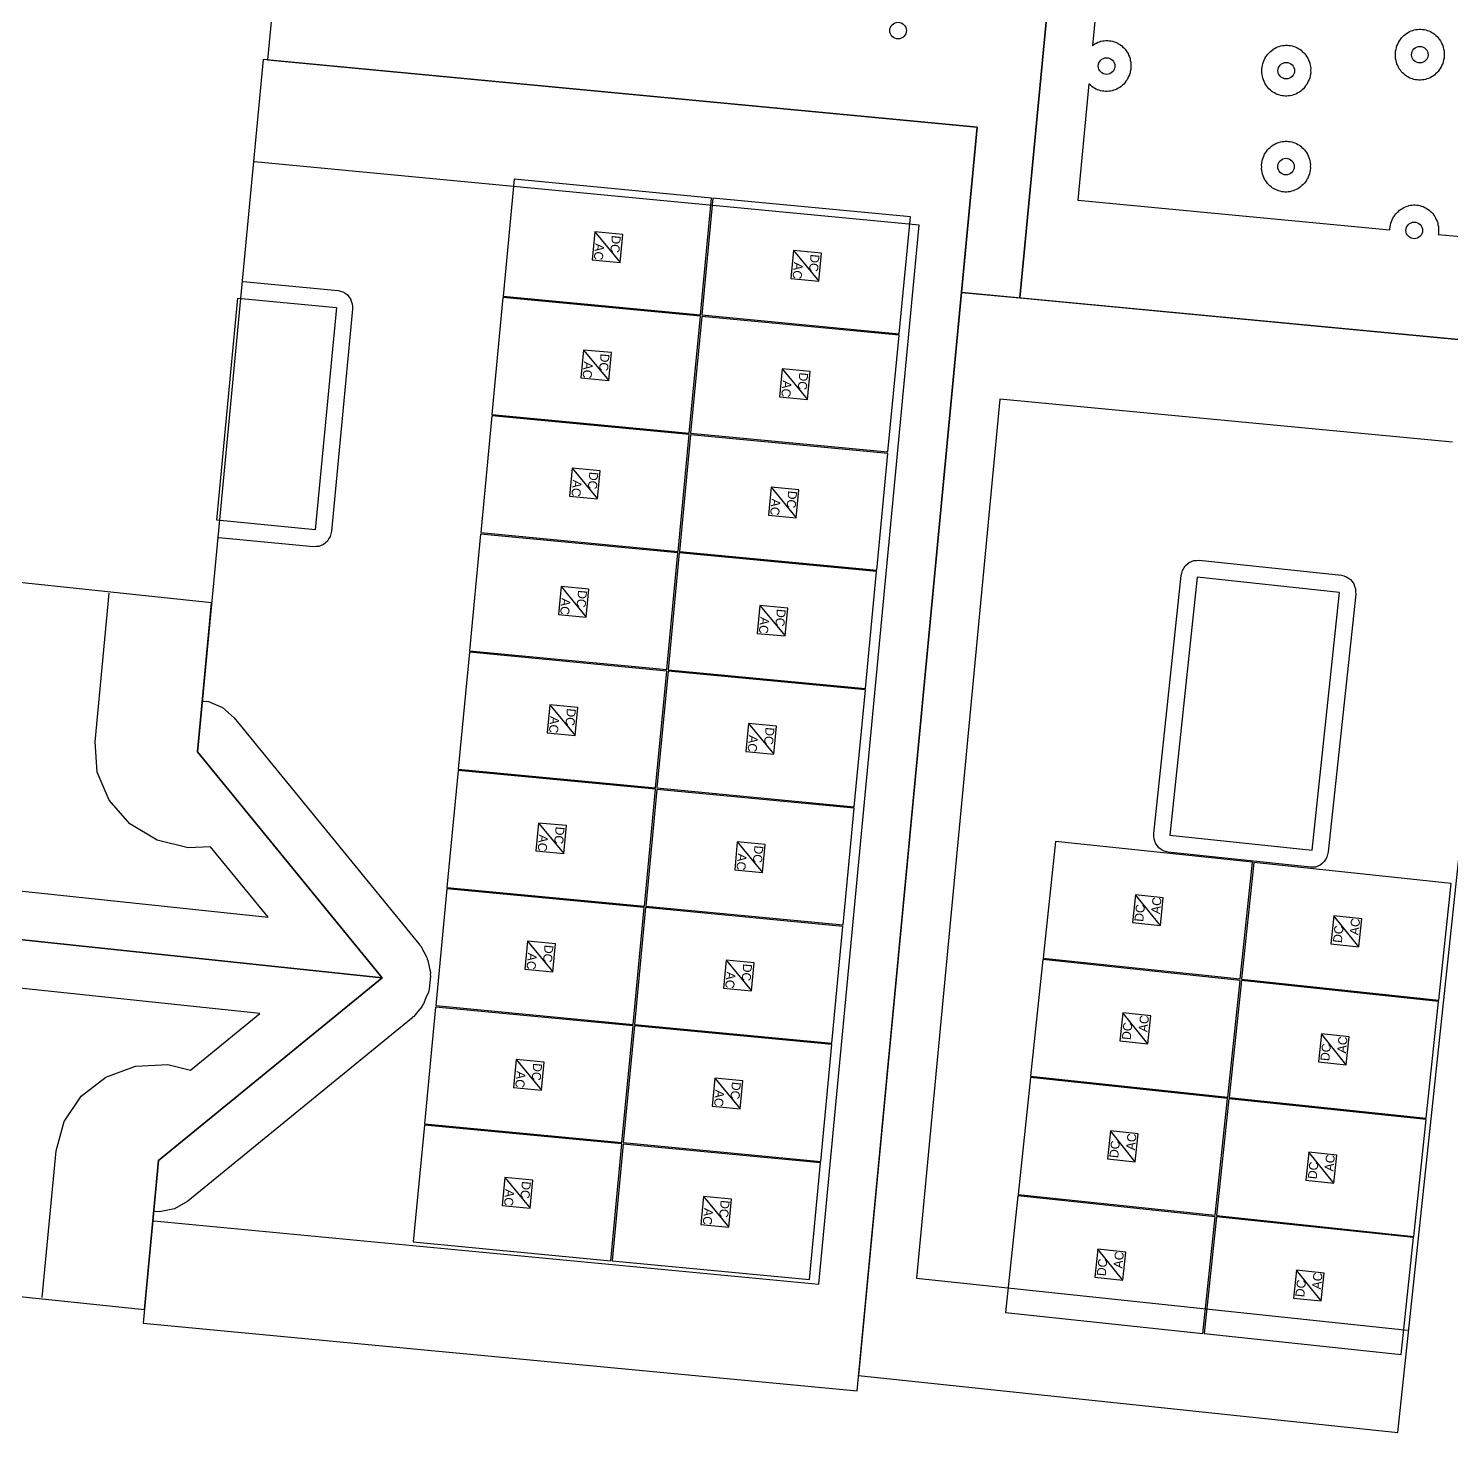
# Model space of a CAD drawing. Header units: feet. Extents: x -51 to 65, y -36 to 34.
# Drawn here: x -22.45 to 19.12, y -33.95 to 7.08 of the extents above; entities that cross this region are included whole.
import ezdxf

# ---------------------------------------------------------------- set-up
doc = ezdxf.new("R2010")
doc.units = ezdxf.units.FT
for name, color, linetype in [('Buildings', 7, 'CONTINUOUS'), ('Modules', 7, 'CONTINUOUS'), ('Obstructions', 7, 'CONTINUOUS'), ('Setbacks', 7, 'CONTINUOUS')]:
    doc.layers.add(name, color=color, linetype=linetype)

msp = doc.modelspace()

# ---------------------------------------------------------------- linework, layer by layer
at = {"layer": 'Buildings', "color": 252}
for p, q in [((-12.861, 33.679), (-15.472, 6.157)), ((9.579, 31.55), (6.51, -0.797)), ((6.51, -0.797), (9.579, 31.55)), ((-15.6, 6.169), (-17.519, -14.056)), ((5.26, 4.19), (-15.6, 6.169)), ((-15.472, 6.157), (5.26, 4.19)), ((1.756, -32.73), (5.26, 4.19)), ((5.26, 4.19), (4.802, -0.635)), ((4.802, -0.635), (1.799, -32.276)), ((4.802, -0.635), (6.51, -0.797)), ((20.923, -2.164), (4.802, -0.635)), ((6.51, -0.797), (28.951, -2.926)), ((17.553, -33.947), (20.6, -5.212)), ((-17.106, -9.703), (-36.337, -7.669)), ((-17.519, -14.056), (-17.106, -9.703)), ((-17.519, -14.056), (-12.119, -20.66)), ((-12.119, -20.66), (-17.519, -14.056)), ((-12.119, -20.66), (-37.428, -17.983)), ((-37.428, -17.983), (-12.119, -20.66)), ((-12.119, -20.66), (-18.652, -26.001)), ((-18.652, -26.001), (-12.119, -20.66)), ((-18.652, -26.001), (-19.103, -30.75)), ((-19.065, -30.354), (-18.652, -26.001)), ((-38.519, -28.296), (-19.065, -30.354)), ((-19.103, -30.75), (1.756, -32.73)), ((1.799, -32.276), (17.553, -33.947))]:
    msp.add_line(p, q, dxfattribs=at)
at = {"layer": 'Modules', "color": 254}
for p, q in [((-8.263, 2.67), (-8.587, -0.743)), ((-2.496, 2.123), (-8.263, 2.67)), ((-2.82, -1.29), (-2.496, 2.123)), ((-2.456, 2.119), (-2.78, -1.294)), ((3.311, 1.572), (-2.456, 2.119)), ((2.987, -1.841), (3.311, 1.572)), ((-5.911, 1.137), (-5.988, 0.321)), ((-5.094, 1.06), (-5.911, 1.137)), ((-5.911, 1.137), (-5.172, 0.243)), ((-5.172, 0.243), (-5.094, 1.06)), ((-0.104, 0.586), (-0.182, -0.231)), ((0.712, 0.508), (-0.104, 0.586)), ((-0.104, 0.586), (0.635, -0.308)), ((0.635, -0.308), (0.712, 0.508)), ((-5.988, 0.321), (-5.172, 0.243)), ((-0.182, -0.231), (0.635, -0.308)), ((-8.592, -0.785), (-8.916, -4.198)), ((-2.825, -1.332), (-8.592, -0.785)), ((-8.587, -0.743), (-2.82, -1.29)), ((-3.149, -4.745), (-2.825, -1.332)), ((-2.786, -1.336), (-3.11, -4.749)), ((2.981, -1.883), (-2.786, -1.336)), ((-2.78, -1.294), (2.987, -1.841)), ((2.657, -5.296), (2.981, -1.883)), ((-6.24, -2.318), (-6.318, -3.134)), ((-5.424, -2.395), (-6.24, -2.318)), ((-6.24, -2.318), (-5.501, -3.212)), ((-5.501, -3.212), (-5.424, -2.395)), ((-0.434, -2.869), (-0.511, -3.686)), ((0.383, -2.947), (-0.434, -2.869)), ((-0.434, -2.869), (0.305, -3.763)), ((-6.318, -3.134), (-5.501, -3.212)), ((0.305, -3.763), (0.383, -2.947)), ((-0.511, -3.686), (0.305, -3.763)), ((-8.918, -4.24), (-9.242, -7.653)), ((-3.151, -4.787), (-8.918, -4.24)), ((-8.916, -4.198), (-3.149, -4.745)), ((-3.475, -8.2), (-3.151, -4.787)), ((-3.112, -4.791), (-3.436, -8.204)), ((2.655, -5.338), (-3.112, -4.791)), ((-3.11, -4.749), (2.657, -5.296)), ((2.331, -8.751), (2.655, -5.338)), ((-6.566, -5.773), (-6.644, -6.589)), ((-5.75, -5.85), (-6.566, -5.773)), ((-6.566, -5.773), (-5.827, -6.667)), ((-5.827, -6.667), (-5.75, -5.85)), ((-6.644, -6.589), (-5.827, -6.667)), ((-0.76, -6.324), (-0.837, -7.141)), ((0.057, -6.402), (-0.76, -6.324)), ((-0.76, -6.324), (-0.021, -7.218)), ((-0.021, -7.218), (0.057, -6.402)), ((-0.837, -7.141), (-0.021, -7.218)), ((-9.248, -7.695), (-9.571, -11.108)), ((-3.481, -8.242), (-9.248, -7.695)), ((-9.242, -7.653), (-3.475, -8.2)), ((-3.804, -11.655), (-3.481, -8.242)), ((-3.441, -8.246), (-3.765, -11.659)), ((2.326, -8.793), (-3.441, -8.246)), ((-3.436, -8.204), (2.331, -8.751)), ((2.002, -12.206), (2.326, -8.793)), ((-6.896, -9.228), (-6.973, -10.044)), ((-6.079, -9.305), (-6.896, -9.228)), ((-6.896, -9.228), (-6.157, -10.122)), ((-6.157, -10.122), (-6.079, -9.305)), ((-1.089, -9.779), (-1.167, -10.596)), ((-0.273, -9.857), (-1.089, -9.779)), ((-1.089, -9.779), (-0.35, -10.673)), ((-0.35, -10.673), (-0.273, -9.857)), ((-6.973, -10.044), (-6.157, -10.122)), ((-1.167, -10.596), (-0.35, -10.673)), ((-9.574, -11.15), (-9.898, -14.563)), ((-3.807, -11.697), (-9.574, -11.15)), ((-9.571, -11.108), (-3.804, -11.655)), ((-4.131, -15.11), (-3.807, -11.697)), ((-3.77, -11.701), (-4.094, -15.114)), ((1.997, -12.248), (-3.77, -11.701)), ((-3.765, -11.659), (2.002, -12.206)), ((1.673, -15.661), (1.997, -12.248)), ((-7.222, -12.683), (-7.299, -13.499)), ((-6.405, -12.76), (-7.222, -12.683)), ((-7.222, -12.683), (-6.483, -13.577)), ((-6.483, -13.577), (-6.405, -12.76)), ((-1.418, -13.234), (-1.496, -14.051)), ((-0.602, -13.312), (-1.418, -13.234)), ((-1.418, -13.234), (-0.679, -14.128)), ((-7.299, -13.499), (-6.483, -13.577)), ((-0.679, -14.128), (-0.602, -13.312)), ((-1.496, -14.051), (-0.679, -14.128)), ((-9.903, -14.604), (-10.227, -18.018)), ((-4.136, -15.152), (-9.903, -14.604)), ((-9.898, -14.563), (-4.131, -15.11)), ((-4.46, -18.565), (-4.136, -15.152)), ((-4.097, -15.156), (-4.421, -18.569)), ((1.67, -15.703), (-4.097, -15.156)), ((-4.094, -15.114), (1.673, -15.661)), ((1.346, -19.116), (1.67, -15.703)), ((-7.551, -16.138), (-7.629, -16.954)), ((-6.735, -16.215), (-7.551, -16.138)), ((-7.551, -16.138), (-6.812, -17.032)), ((-6.812, -17.032), (-6.735, -16.215)), ((-7.629, -16.954), (-6.812, -17.032)), ((-1.745, -16.689), (-1.822, -17.506)), ((-0.928, -16.767), (-1.745, -16.689)), ((-1.745, -16.689), (-1.006, -17.583)), ((-1.006, -17.583), (-0.928, -16.767)), ((7.55, -16.675), (7.188, -20.084)), ((13.31, -17.285), (7.55, -16.675)), ((12.949, -20.695), (13.31, -17.285)), ((13.35, -17.292), (12.989, -20.701)), ((19.111, -17.903), (13.35, -17.292)), ((-1.822, -17.506), (-1.006, -17.583)), ((-10.229, -18.059), (-10.553, -21.473)), ((-4.462, -18.607), (-10.229, -18.059)), ((-10.227, -18.018), (-4.46, -18.565)), ((9.885, -18.234), (9.798, -19.049)), ((10.7, -18.32), (9.885, -18.234)), ((10.614, -19.136), (9.885, -18.234)), ((18.75, -21.312), (19.111, -17.903)), ((-4.786, -22.02), (-4.462, -18.607)), ((-4.426, -18.611), (-4.75, -22.024)), ((1.341, -19.158), (-4.426, -18.611)), ((-4.421, -18.569), (1.346, -19.116)), ((10.614, -19.136), (10.7, -18.32)), ((9.798, -19.049), (10.614, -19.136)), ((15.685, -18.851), (15.599, -19.667)), ((16.501, -18.937), (15.685, -18.851)), ((16.415, -19.753), (15.685, -18.851)), ((16.415, -19.753), (16.501, -18.937)), ((1.017, -22.571), (1.341, -19.158)), ((-7.877, -19.593), (-7.955, -20.409)), ((-7.061, -19.67), (-7.877, -19.593)), ((-7.877, -19.593), (-7.138, -20.487)), ((-7.138, -20.487), (-7.061, -19.67)), ((15.599, -19.667), (16.415, -19.753)), ((-2.074, -20.144), (-2.151, -20.961)), ((-1.257, -20.222), (-2.074, -20.144)), ((-2.074, -20.144), (-1.335, -21.038)), ((-1.335, -21.038), (-1.257, -20.222)), ((7.183, -20.126), (6.821, -23.535)), ((12.943, -20.737), (7.183, -20.126)), ((7.188, -20.084), (12.949, -20.695)), ((-7.955, -20.409), (-7.138, -20.487)), ((12.582, -24.146), (12.943, -20.737)), ((12.983, -20.743), (12.622, -24.153)), ((18.744, -21.354), (12.983, -20.743)), ((12.989, -20.701), (18.75, -21.312)), ((-2.151, -20.961), (-1.335, -21.038)), ((-10.559, -21.514), (-10.883, -24.928)), ((-4.792, -22.062), (-10.559, -21.514)), ((-10.553, -21.473), (-4.786, -22.02)), ((18.382, -24.763), (18.744, -21.354)), ((-4.75, -22.024), (1.017, -22.571)), ((9.518, -21.685), (9.431, -22.501)), ((10.333, -21.771), (9.518, -21.685)), ((10.247, -22.587), (9.518, -21.685)), ((10.247, -22.587), (10.333, -21.771)), ((-5.116, -25.475), (-4.792, -22.062)), ((-4.752, -22.062), (-5.076, -25.475)), ((1.015, -22.61), (-4.752, -22.062)), ((15.318, -22.302), (15.232, -23.118)), ((16.134, -22.389), (15.318, -22.302)), ((16.047, -23.204), (15.318, -22.302)), ((16.047, -23.204), (16.134, -22.389)), ((0.691, -26.023), (1.015, -22.61)), ((9.431, -22.501), (10.247, -22.587)), ((-8.207, -23.048), (-8.284, -23.864)), ((-7.39, -23.125), (-8.207, -23.048)), ((-8.207, -23.048), (-7.468, -23.942)), ((-7.468, -23.942), (-7.39, -23.125)), ((15.232, -23.118), (16.047, -23.204)), ((-2.4, -23.596), (-2.478, -24.412)), ((-1.584, -23.673), (-2.4, -23.596)), ((-2.4, -23.596), (-1.661, -24.49)), ((-1.661, -24.49), (-1.584, -23.673)), ((6.819, -23.577), (6.457, -26.987)), ((12.579, -24.188), (6.819, -23.577)), ((6.821, -23.535), (12.582, -24.146)), ((-8.284, -23.864), (-7.468, -23.942)), ((-2.478, -24.412), (-1.661, -24.49)), ((12.218, -27.598), (12.579, -24.188)), ((12.616, -24.195), (12.255, -27.604)), ((18.377, -24.805), (12.616, -24.195)), ((12.622, -24.153), (18.382, -24.763)), ((-10.883, -24.928), (-5.116, -25.475)), ((18.015, -28.215), (18.377, -24.805)), ((-10.888, -24.966), (-11.212, -28.379)), ((-5.121, -25.513), (-10.888, -24.966)), ((9.154, -25.136), (9.067, -25.952)), ((9.969, -25.223), (9.154, -25.136)), ((9.883, -26.038), (9.154, -25.136)), ((9.883, -26.038), (9.969, -25.223)), ((-5.445, -28.926), (-5.121, -25.513)), ((-5.081, -25.517), (-5.405, -28.93)), ((0.686, -26.065), (-5.081, -25.517)), ((-5.076, -25.475), (0.691, -26.023)), ((14.951, -25.754), (14.865, -26.569)), ((15.767, -25.84), (14.951, -25.754)), ((15.68, -26.656), (14.951, -25.754)), ((0.362, -29.478), (0.686, -26.065)), ((9.067, -25.952), (9.883, -26.038)), ((15.68, -26.656), (15.767, -25.84)), ((-8.536, -26.499), (-8.613, -27.316)), ((-7.719, -26.577), (-8.536, -26.499)), ((-8.536, -26.499), (-7.797, -27.393)), ((-7.797, -27.393), (-7.719, -26.577)), ((14.865, -26.569), (15.68, -26.656)), ((6.457, -26.987), (12.218, -27.598)), ((-8.613, -27.316), (-7.797, -27.393)), ((-2.729, -27.051), (-2.807, -27.867)), ((-1.913, -27.128), (-2.729, -27.051)), ((-2.729, -27.051), (-1.99, -27.945)), ((-1.99, -27.945), (-1.913, -27.128)), ((6.451, -27.029), (6.09, -30.438)), ((12.212, -27.64), (6.451, -27.029)), ((11.851, -31.049), (12.212, -27.64)), ((12.252, -27.642), (11.891, -31.052)), ((18.013, -28.253), (12.252, -27.642)), ((12.255, -27.604), (18.015, -28.215)), ((-2.807, -27.867), (-1.99, -27.945)), ((17.651, -31.662), (18.013, -28.253)), ((-11.212, -28.379), (-5.445, -28.926)), ((8.786, -28.588), (8.7, -29.403)), ((9.602, -28.674), (8.786, -28.588)), ((9.516, -29.49), (8.786, -28.588)), ((9.516, -29.49), (9.602, -28.674)), ((-5.405, -28.93), (0.362, -29.478)), ((8.7, -29.403), (9.516, -29.49)), ((14.587, -29.201), (14.501, -30.017)), ((15.403, -29.288), (14.587, -29.201)), ((15.316, -30.103), (14.587, -29.201)), ((15.316, -30.103), (15.403, -29.288)), ((14.501, -30.017), (15.316, -30.103)), ((6.09, -30.438), (11.851, -31.049)), ((11.891, -31.052), (17.651, -31.662))]:
    msp.add_line(p, q, dxfattribs=at)
at = {"layer": 'Obstructions', "color": 252}
for p, q in [((-16.953, -7.293), (-16.335, -0.803)), ((-16.335, -0.803), (-13.457, -1.077)), ((-13.457, -1.077), (-14.075, -7.567)), ((-14.075, -7.567), (-16.953, -7.293)), ((11.692, -8.959), (10.893, -16.49)), ((15.852, -9.401), (11.692, -8.959)), ((15.051, -16.932), (15.852, -9.401)), ((10.893, -16.49), (15.051, -16.932))]:
    msp.add_line(p, q, dxfattribs=at)
for centre in [(2.951, 7.016), (18.194, 6.311), (9.043, 5.979), (14.293, 5.844), (14.284, 3.042), (18.031, 1.176)]:
    msp.add_circle(centre, 0.242, dxfattribs=at)
at = {"layer": 'Setbacks', "color": 2}
for p, q in [((8.791, 8.279), (8.63, 6.582)), ((8.744, 6.652), (8.79, 6.673)), ((8.79, 6.673), (8.836, 6.685)), ((8.79, 6.673), (8.79, 6.673)), ((8.836, 6.685), (8.88, 6.702)), ((8.88, 6.702), (8.881, 6.702)), ((8.881, 6.702), (8.93, 6.713)), ((8.93, 6.713), (8.931, 6.713)), ((8.931, 6.713), (8.977, 6.715)), ((8.977, 6.715), (9.023, 6.722)), ((9.023, 6.722), (9.023, 6.723)), ((9.023, 6.723), (9.074, 6.723)), ((9.074, 6.723), (9.075, 6.722)), ((9.075, 6.722), (9.12, 6.715)), ((9.12, 6.715), (9.166, 6.713)), ((9.166, 6.713), (9.167, 6.713)), ((9.167, 6.713), (9.216, 6.702)), ((9.216, 6.702), (9.217, 6.702)), ((9.217, 6.702), (9.26, 6.685)), ((9.26, 6.685), (9.305, 6.673)), ((9.305, 6.673), (9.305, 6.673)), ((9.305, 6.673), (9.352, 6.653)), ((9.352, 6.653), (9.352, 6.652)), ((9.352, 6.652), (9.392, 6.626)), ((17.55, 6.618), (17.57, 6.668)), ((17.57, 6.669), (17.596, 6.713)), ((17.57, 6.668), (17.57, 6.669)), ((17.596, 6.713), (17.629, 6.754)), ((17.596, 6.713), (17.596, 6.713)), ((17.629, 6.754), (17.658, 6.799)), ((17.658, 6.799), (17.692, 6.837)), ((17.658, 6.799), (17.658, 6.799)), ((17.692, 6.837), (17.732, 6.869)), ((17.692, 6.837), (17.692, 6.837)), ((17.732, 6.869), (17.768, 6.905)), ((17.768, 6.905), (17.809, 6.935)), ((17.768, 6.905), (17.768, 6.905)), ((17.809, 6.935), (17.81, 6.935)), ((17.81, 6.935), (17.853, 6.957)), ((17.853, 6.957), (17.894, 6.984)), ((17.894, 6.984), (17.895, 6.984)), ((17.895, 6.984), (17.941, 7.005)), ((17.941, 7.005), (17.987, 7.017)), ((17.941, 7.005), (17.941, 7.005)), ((17.987, 7.017), (18.031, 7.034)), ((18.031, 7.034), (18.032, 7.035)), ((18.032, 7.035), (18.081, 7.045)), ((18.081, 7.045), (18.082, 7.045)), ((18.082, 7.045), (18.128, 7.047)), ((18.128, 7.047), (18.174, 7.055)), ((18.174, 7.055), (18.174, 7.055)), ((18.174, 7.055), (18.225, 7.055)), ((18.225, 7.055), (18.226, 7.055)), ((18.226, 7.055), (18.271, 7.047)), ((18.271, 7.047), (18.317, 7.045)), ((18.317, 7.045), (18.318, 7.045)), ((18.318, 7.045), (18.367, 7.035)), ((18.367, 7.035), (18.368, 7.034)), ((18.368, 7.034), (18.411, 7.017)), ((18.411, 7.017), (18.456, 7.006)), ((18.456, 7.006), (18.456, 7.006)), ((18.456, 7.006), (18.503, 6.985)), ((18.503, 6.985), (18.503, 6.985)), ((18.503, 6.985), (18.543, 6.959)), ((18.543, 6.959), (18.585, 6.937)), ((18.585, 6.937), (18.586, 6.937)), ((18.586, 6.937), (18.627, 6.907)), ((18.627, 6.907), (18.627, 6.907)), ((18.627, 6.907), (18.662, 6.872)), ((18.662, 6.872), (18.7, 6.841)), ((18.7, 6.841), (18.7, 6.841)), ((18.7, 6.841), (18.734, 6.803)), ((18.734, 6.803), (18.734, 6.803)), ((18.734, 6.803), (18.762, 6.76)), ((18.762, 6.76), (18.794, 6.72)), ((18.794, 6.72), (18.794, 6.72)), ((18.794, 6.72), (18.82, 6.676)), ((18.82, 6.676), (18.82, 6.676)), ((18.82, 6.676), (18.839, 6.626)), ((8.63, 6.582), (8.658, 6.603)), ((8.658, 6.603), (8.702, 6.625)), ((8.658, 6.603), (8.658, 6.603)), ((8.702, 6.625), (8.743, 6.652)), ((8.743, 6.652), (8.744, 6.652)), ((9.392, 6.626), (9.434, 6.605)), ((9.434, 6.605), (9.435, 6.605)), ((9.435, 6.605), (9.476, 6.575)), ((9.476, 6.575), (9.476, 6.575)), ((9.476, 6.575), (9.511, 6.54)), ((9.511, 6.54), (9.549, 6.509)), ((9.549, 6.509), (9.549, 6.509)), ((9.549, 6.509), (9.583, 6.471)), ((9.583, 6.471), (9.583, 6.471)), ((9.583, 6.471), (9.611, 6.428)), ((9.611, 6.428), (9.643, 6.388)), ((9.643, 6.388), (9.643, 6.388)), ((9.643, 6.388), (9.669, 6.344)), ((9.669, 6.344), (9.669, 6.343)), ((9.669, 6.343), (9.688, 6.294)), ((9.688, 6.294), (9.712, 6.247)), ((9.712, 6.247), (9.712, 6.246)), ((9.712, 6.246), (9.728, 6.198)), ((13.669, 6.201), (13.695, 6.245)), ((13.695, 6.246), (13.728, 6.287)), ((13.695, 6.245), (13.695, 6.246)), ((13.728, 6.287), (13.757, 6.331)), ((13.757, 6.331), (13.791, 6.369)), ((13.757, 6.331), (13.757, 6.331)), ((13.791, 6.369), (13.831, 6.401)), ((13.791, 6.369), (13.791, 6.369)), ((13.831, 6.401), (13.867, 6.437)), ((13.867, 6.438), (13.908, 6.467)), ((13.867, 6.437), (13.867, 6.438)), ((13.908, 6.468), (13.952, 6.49)), ((13.908, 6.467), (13.908, 6.468)), ((13.952, 6.49), (13.993, 6.517)), ((13.993, 6.517), (14.04, 6.537)), ((13.993, 6.517), (13.993, 6.517)), ((14.04, 6.538), (14.086, 6.55)), ((14.04, 6.537), (14.04, 6.538)), ((14.086, 6.55), (14.13, 6.567)), ((14.13, 6.567), (14.131, 6.567)), ((14.131, 6.567), (14.18, 6.578)), ((14.18, 6.578), (14.181, 6.578)), ((14.181, 6.578), (14.227, 6.58)), ((14.227, 6.58), (14.273, 6.587)), ((14.273, 6.587), (14.273, 6.587)), ((14.273, 6.587), (14.324, 6.587)), ((14.324, 6.587), (14.325, 6.587)), ((14.325, 6.587), (14.37, 6.58)), ((14.37, 6.58), (14.416, 6.578)), ((14.416, 6.578), (14.417, 6.578)), ((14.417, 6.578), (14.466, 6.567)), ((14.466, 6.567), (14.467, 6.567)), ((14.467, 6.567), (14.51, 6.55)), ((14.51, 6.55), (14.555, 6.538)), ((14.555, 6.538), (14.555, 6.538)), ((14.555, 6.538), (14.602, 6.518)), ((14.602, 6.518), (14.602, 6.517)), ((14.602, 6.517), (14.642, 6.491)), ((14.642, 6.491), (14.684, 6.47)), ((14.684, 6.47), (14.685, 6.47)), ((14.685, 6.47), (14.726, 6.44)), ((14.726, 6.44), (14.726, 6.439)), ((14.726, 6.439), (14.761, 6.405)), ((14.761, 6.405), (14.799, 6.374)), ((14.799, 6.374), (14.799, 6.373)), ((14.799, 6.373), (14.833, 6.336)), ((14.833, 6.336), (14.833, 6.335)), ((14.833, 6.335), (14.861, 6.293)), ((14.861, 6.293), (14.893, 6.253)), ((14.893, 6.253), (14.893, 6.253)), ((14.893, 6.253), (14.919, 6.209)), ((17.482, 6.361), (17.487, 6.411)), ((17.484, 6.305), (17.482, 6.361)), ((17.482, 6.361), (17.482, 6.361)), ((17.482, 6.25), (17.484, 6.305)), ((17.482, 6.249), (17.482, 6.25)), ((17.487, 6.199), (17.482, 6.249)), ((17.487, 6.412), (17.501, 6.465)), ((17.487, 6.411), (17.487, 6.412)), ((17.501, 6.465), (17.51, 6.52)), ((17.51, 6.521), (17.526, 6.569)), ((17.51, 6.52), (17.51, 6.521)), ((17.526, 6.569), (17.55, 6.618)), ((17.526, 6.569), (17.526, 6.569)), ((18.839, 6.626), (18.863, 6.579)), ((18.863, 6.579), (18.863, 6.579)), ((18.863, 6.579), (18.879, 6.53)), ((18.879, 6.53), (18.879, 6.53)), ((18.879, 6.53), (18.888, 6.476)), ((18.888, 6.476), (18.902, 6.423)), ((18.902, 6.423), (18.902, 6.423)), ((18.902, 6.423), (18.907, 6.373)), ((18.907, 6.261), (18.902, 6.211)), ((18.907, 6.372), (18.905, 6.317)), ((18.905, 6.317), (18.907, 6.261)), ((18.907, 6.373), (18.907, 6.372)), ((18.907, 6.261), (18.907, 6.261)), ((9.728, 6.198), (9.728, 6.198)), ((9.728, 6.198), (9.737, 6.144)), ((9.737, 5.824), (9.728, 5.77)), ((9.737, 6.144), (9.751, 6.091)), ((9.75, 5.878), (9.737, 5.824)), ((9.751, 5.878), (9.75, 5.878)), ((9.751, 6.091), (9.751, 6.091)), ((9.751, 6.091), (9.756, 6.04)), ((9.756, 5.929), (9.751, 5.878)), ((9.756, 6.04), (9.754, 5.984)), ((9.754, 5.984), (9.756, 5.929)), ((9.756, 6.04), (9.756, 6.04)), ((9.756, 5.929), (9.756, 5.929)), ((13.581, 5.894), (13.586, 5.944)), ((13.581, 5.893), (13.581, 5.894)), ((13.583, 5.838), (13.581, 5.893)), ((13.581, 5.782), (13.583, 5.838)), ((13.586, 5.944), (13.6, 5.998)), ((13.586, 5.944), (13.586, 5.944)), ((13.6, 5.998), (13.609, 6.053)), ((13.609, 6.053), (13.625, 6.101)), ((13.609, 6.053), (13.609, 6.053)), ((13.625, 6.102), (13.649, 6.15)), ((13.625, 6.101), (13.625, 6.102)), ((13.649, 6.15), (13.669, 6.201)), ((13.669, 6.201), (13.669, 6.201)), ((14.919, 6.209), (14.919, 6.208)), ((14.919, 6.208), (14.938, 6.159)), ((14.938, 6.159), (14.962, 6.112)), ((14.962, 6.112), (14.962, 6.111)), ((14.962, 6.111), (14.978, 6.063)), ((14.978, 6.063), (14.978, 6.062)), ((14.978, 6.062), (14.987, 6.009)), ((14.987, 6.009), (15, 5.956)), ((15, 5.956), (15.001, 5.955)), ((15.001, 5.955), (15.006, 5.905)), ((15.006, 5.905), (15.003, 5.849)), ((15.003, 5.849), (15.006, 5.794)), ((15.006, 5.905), (15.006, 5.905)), ((17.501, 6.146), (17.487, 6.199)), ((17.487, 6.199), (17.487, 6.199)), ((17.51, 6.092), (17.501, 6.146)), ((17.525, 6.043), (17.51, 6.092)), ((17.51, 6.092), (17.51, 6.092)), ((17.526, 6.043), (17.525, 6.043)), ((17.549, 5.996), (17.526, 6.043)), ((17.568, 5.946), (17.549, 5.996)), ((17.569, 5.946), (17.568, 5.946)), ((17.594, 5.902), (17.569, 5.946)), ((17.626, 5.862), (17.594, 5.902)), ((17.594, 5.902), (17.594, 5.902)), ((17.654, 5.819), (17.626, 5.862)), ((18.73, 5.823), (18.697, 5.786)), ((18.731, 5.824), (18.73, 5.823)), ((18.76, 5.868), (18.731, 5.824)), ((18.793, 5.909), (18.76, 5.868)), ((18.818, 5.953), (18.793, 5.909)), ((18.793, 5.909), (18.793, 5.909)), ((18.838, 6.004), (18.818, 5.954)), ((18.818, 5.954), (18.818, 5.953)), ((18.863, 6.053), (18.838, 6.004)), ((18.878, 6.101), (18.863, 6.053)), ((18.863, 6.053), (18.863, 6.053)), ((18.879, 6.102), (18.878, 6.101)), ((18.888, 6.157), (18.879, 6.102)), ((18.902, 6.21), (18.888, 6.157)), ((18.902, 6.211), (18.902, 6.21)), ((8.524, 5.464), (8.201, 2.06)), ((8.537, 5.449), (8.524, 5.464)), ((8.538, 5.448), (8.537, 5.449)), ((8.576, 5.418), (8.538, 5.448)), ((8.61, 5.383), (8.576, 5.418)), ((9.506, 5.421), (9.47, 5.385)), ((9.545, 5.453), (9.506, 5.421)), ((9.546, 5.453), (9.545, 5.453)), ((9.579, 5.491), (9.546, 5.453)), ((9.58, 5.491), (9.579, 5.491)), ((9.609, 5.535), (9.58, 5.491)), ((9.642, 5.577), (9.609, 5.535)), ((9.667, 5.621), (9.642, 5.577)), ((9.642, 5.577), (9.642, 5.577)), ((9.687, 5.672), (9.667, 5.621)), ((9.667, 5.621), (9.667, 5.621)), ((9.712, 5.721), (9.687, 5.672)), ((9.727, 5.769), (9.712, 5.721)), ((9.712, 5.721), (9.712, 5.721)), ((9.728, 5.77), (9.727, 5.769)), ((13.586, 5.732), (13.581, 5.782)), ((13.581, 5.782), (13.581, 5.782)), ((13.586, 5.731), (13.586, 5.732)), ((13.6, 5.678), (13.586, 5.731)), ((13.609, 5.625), (13.6, 5.678)), ((13.609, 5.624), (13.609, 5.625)), ((13.624, 5.576), (13.609, 5.624)), ((13.648, 5.528), (13.624, 5.576)), ((13.624, 5.576), (13.624, 5.576)), ((13.667, 5.479), (13.648, 5.528)), ((13.668, 5.478), (13.667, 5.479)), ((13.693, 5.435), (13.668, 5.478)), ((13.693, 5.434), (13.693, 5.435)), ((13.725, 5.395), (13.693, 5.434)), ((14.892, 5.441), (14.859, 5.4)), ((14.917, 5.486), (14.892, 5.442)), ((14.892, 5.442), (14.892, 5.441)), ((14.937, 5.537), (14.917, 5.486)), ((14.917, 5.486), (14.917, 5.486)), ((14.962, 5.585), (14.937, 5.537)), ((14.977, 5.634), (14.962, 5.586)), ((14.962, 5.586), (14.962, 5.585)), ((14.987, 5.689), (14.977, 5.634)), ((14.977, 5.634), (14.977, 5.634)), ((15, 5.743), (14.987, 5.689)), ((15.001, 5.743), (15, 5.743)), ((15.006, 5.793), (15.001, 5.743)), ((15.006, 5.794), (15.006, 5.793)), ((17.688, 5.781), (17.654, 5.819)), ((17.654, 5.819), (17.654, 5.819)), ((17.689, 5.781), (17.688, 5.781)), ((17.727, 5.75), (17.689, 5.781)), ((17.762, 5.715), (17.727, 5.75)), ((17.803, 5.685), (17.762, 5.715)), ((17.762, 5.715), (17.762, 5.715)), ((17.846, 5.664), (17.803, 5.685)), ((17.803, 5.685), (17.803, 5.685)), ((17.885, 5.637), (17.846, 5.664)), ((17.886, 5.637), (17.885, 5.637)), ((17.932, 5.616), (17.886, 5.637)), ((17.933, 5.616), (17.932, 5.616)), ((17.978, 5.605), (17.933, 5.616)), ((18.021, 5.588), (17.978, 5.605)), ((18.021, 5.587), (18.021, 5.588)), ((18.071, 5.577), (18.021, 5.587)), ((18.117, 5.575), (18.071, 5.577)), ((18.071, 5.577), (18.071, 5.577)), ((18.163, 5.567), (18.117, 5.575)), ((18.214, 5.567), (18.163, 5.567)), ((18.163, 5.567), (18.163, 5.567)), ((18.215, 5.567), (18.214, 5.567)), ((18.26, 5.575), (18.215, 5.567)), ((18.307, 5.577), (18.26, 5.575)), ((18.357, 5.588), (18.307, 5.577)), ((18.307, 5.577), (18.307, 5.577)), ((18.401, 5.605), (18.357, 5.588)), ((18.357, 5.588), (18.357, 5.588)), ((18.447, 5.617), (18.401, 5.605)), ((18.448, 5.617), (18.447, 5.617)), ((18.494, 5.638), (18.448, 5.617)), ((18.535, 5.665), (18.494, 5.638)), ((18.494, 5.638), (18.494, 5.638)), ((18.579, 5.687), (18.535, 5.665)), ((18.62, 5.717), (18.579, 5.687)), ((18.579, 5.687), (18.579, 5.687)), ((18.621, 5.717), (18.62, 5.717)), ((18.657, 5.753), (18.621, 5.717)), ((18.696, 5.785), (18.657, 5.753)), ((18.697, 5.786), (18.696, 5.785)), ((8.611, 5.382), (8.61, 5.383)), ((8.652, 5.353), (8.611, 5.382)), ((8.652, 5.352), (8.652, 5.353)), ((8.695, 5.331), (8.652, 5.352)), ((8.734, 5.305), (8.695, 5.331)), ((8.735, 5.305), (8.734, 5.305)), ((8.781, 5.284), (8.735, 5.305)), ((8.782, 5.284), (8.781, 5.284)), ((8.827, 5.272), (8.782, 5.284)), ((8.87, 5.255), (8.827, 5.272)), ((8.92, 5.245), (8.87, 5.255)), ((8.87, 5.255), (8.87, 5.255)), ((8.92, 5.244), (8.92, 5.245)), ((8.966, 5.243), (8.92, 5.244)), ((9.012, 5.235), (8.966, 5.243)), ((9.063, 5.235), (9.012, 5.235)), ((9.012, 5.235), (9.012, 5.235)), ((9.064, 5.235), (9.063, 5.235)), ((9.109, 5.243), (9.064, 5.235)), ((9.156, 5.245), (9.109, 5.243)), ((9.206, 5.255), (9.156, 5.245)), ((9.156, 5.245), (9.156, 5.245)), ((9.25, 5.273), (9.206, 5.255)), ((9.206, 5.255), (9.206, 5.255)), ((9.296, 5.285), (9.25, 5.273)), ((9.297, 5.285), (9.296, 5.285)), ((9.343, 5.305), (9.297, 5.285)), ((9.384, 5.332), (9.343, 5.306)), ((9.343, 5.306), (9.343, 5.305)), ((9.428, 5.354), (9.384, 5.332)), ((9.469, 5.385), (9.428, 5.355)), ((9.428, 5.355), (9.428, 5.354)), ((9.47, 5.385), (9.469, 5.385)), ((13.753, 5.352), (13.725, 5.395)), ((13.753, 5.351), (13.753, 5.352)), ((13.787, 5.314), (13.753, 5.351)), ((13.788, 5.313), (13.787, 5.314)), ((13.826, 5.283), (13.788, 5.313)), ((13.86, 5.248), (13.826, 5.283)), ((13.861, 5.247), (13.86, 5.248)), ((13.902, 5.218), (13.861, 5.247)), ((13.902, 5.217), (13.902, 5.218)), ((13.945, 5.196), (13.902, 5.217)), ((13.984, 5.17), (13.945, 5.196)), ((13.985, 5.17), (13.984, 5.17)), ((14.031, 5.149), (13.985, 5.17)), ((14.032, 5.149), (14.031, 5.149)), ((14.077, 5.137), (14.032, 5.149)), ((14.12, 5.12), (14.077, 5.137)), ((14.17, 5.109), (14.12, 5.12)), ((14.12, 5.12), (14.12, 5.12)), ((14.216, 5.107), (14.17, 5.109)), ((14.17, 5.109), (14.17, 5.109)), ((14.262, 5.1), (14.216, 5.107)), ((14.313, 5.1), (14.262, 5.1)), ((14.262, 5.1), (14.262, 5.1)), ((14.314, 5.1), (14.313, 5.1)), ((14.359, 5.107), (14.314, 5.1)), ((14.406, 5.109), (14.359, 5.107)), ((14.456, 5.12), (14.406, 5.109)), ((14.406, 5.109), (14.406, 5.109)), ((14.5, 5.138), (14.456, 5.12)), ((14.456, 5.12), (14.456, 5.12)), ((14.546, 5.149), (14.5, 5.138)), ((14.547, 5.15), (14.546, 5.149)), ((14.593, 5.17), (14.547, 5.15)), ((14.634, 5.197), (14.593, 5.17)), ((14.593, 5.17), (14.593, 5.17)), ((14.678, 5.219), (14.634, 5.197)), ((14.719, 5.249), (14.678, 5.22)), ((14.678, 5.22), (14.678, 5.219)), ((14.72, 5.25), (14.719, 5.249)), ((14.756, 5.286), (14.72, 5.25)), ((14.795, 5.318), (14.756, 5.286)), ((14.829, 5.356), (14.795, 5.318)), ((14.795, 5.318), (14.795, 5.318)), ((14.83, 5.356), (14.829, 5.356)), ((14.859, 5.4), (14.83, 5.356)), ((14.032, 3.736), (14.077, 3.748)), ((14.077, 3.748), (14.121, 3.766)), ((14.121, 3.766), (14.122, 3.766)), ((14.122, 3.766), (14.171, 3.776)), ((14.171, 3.776), (14.172, 3.776)), ((14.172, 3.776), (14.218, 3.778)), ((14.218, 3.778), (14.264, 3.786)), ((14.264, 3.786), (14.265, 3.786)), ((14.265, 3.786), (14.315, 3.786)), ((14.315, 3.786), (14.316, 3.786)), ((14.316, 3.786), (14.361, 3.778)), ((14.361, 3.778), (14.407, 3.776)), ((14.407, 3.776), (14.408, 3.776)), ((14.408, 3.776), (14.457, 3.766)), ((14.457, 3.766), (14.458, 3.766)), ((14.458, 3.766), (14.501, 3.749)), ((14.501, 3.749), (14.546, 3.737)), ((13.616, 3.3), (13.64, 3.349)), ((13.64, 3.349), (13.66, 3.4)), ((13.66, 3.4), (13.686, 3.444)), ((13.66, 3.4), (13.66, 3.4)), ((13.686, 3.444), (13.719, 3.486)), ((13.686, 3.444), (13.686, 3.444)), ((13.719, 3.486), (13.748, 3.53)), ((13.748, 3.53), (13.782, 3.568)), ((13.748, 3.53), (13.748, 3.53)), ((13.782, 3.568), (13.783, 3.568)), ((13.783, 3.568), (13.822, 3.6)), ((13.822, 3.6), (13.858, 3.636)), ((13.858, 3.636), (13.899, 3.666)), ((13.858, 3.636), (13.858, 3.636)), ((13.899, 3.666), (13.9, 3.666)), ((13.9, 3.666), (13.943, 3.688)), ((13.943, 3.688), (13.984, 3.715)), ((13.984, 3.715), (13.985, 3.716)), ((13.985, 3.716), (14.031, 3.736)), ((14.031, 3.736), (14.032, 3.736)), ((14.546, 3.737), (14.547, 3.737)), ((14.547, 3.737), (14.593, 3.716)), ((14.593, 3.716), (14.593, 3.716)), ((14.593, 3.716), (14.633, 3.69)), ((14.633, 3.69), (14.675, 3.669)), ((14.675, 3.669), (14.676, 3.668)), ((14.676, 3.668), (14.717, 3.639)), ((14.717, 3.639), (14.717, 3.638)), ((14.717, 3.638), (14.752, 3.603)), ((14.752, 3.603), (14.79, 3.573)), ((14.79, 3.573), (14.79, 3.572)), ((14.79, 3.572), (14.824, 3.535)), ((14.824, 3.535), (14.825, 3.534)), ((14.825, 3.534), (14.852, 3.491)), ((14.852, 3.491), (14.884, 3.452)), ((14.884, 3.452), (14.885, 3.451)), ((14.885, 3.451), (14.91, 3.407)), ((14.91, 3.407), (14.91, 3.407)), ((14.91, 3.407), (14.929, 3.358)), ((14.929, 3.358), (14.953, 3.31)), ((3.569, 1.334), (-15.851, 3.176)), ((13.572, 3.092), (13.577, 3.143)), ((13.574, 3.037), (13.572, 3.092)), ((13.572, 3.092), (13.572, 3.092)), ((13.572, 2.981), (13.574, 3.037)), ((13.577, 2.93), (13.572, 2.981)), ((13.572, 2.981), (13.572, 2.981)), ((13.577, 3.143), (13.591, 3.197)), ((13.577, 3.143), (13.577, 3.143)), ((13.591, 2.877), (13.577, 2.93)), ((13.577, 2.93), (13.577, 2.93)), ((13.591, 3.197), (13.6, 3.251)), ((13.6, 3.252), (13.616, 3.3)), ((13.6, 3.251), (13.6, 3.252)), ((13.616, 3.3), (13.616, 3.3)), ((14.953, 3.31), (14.953, 3.31)), ((14.953, 3.31), (14.969, 3.262)), ((14.969, 3.262), (14.969, 3.261)), ((14.969, 3.261), (14.978, 3.207)), ((14.978, 3.207), (14.992, 3.155)), ((14.992, 2.941), (14.978, 2.888)), ((14.992, 3.155), (14.992, 3.154)), ((14.992, 3.154), (14.997, 3.104)), ((14.997, 2.992), (14.992, 2.942)), ((14.992, 2.942), (14.992, 2.941)), ((14.997, 3.103), (14.995, 3.048)), ((14.995, 3.048), (14.997, 2.993)), ((14.997, 3.104), (14.997, 3.103)), ((14.997, 2.993), (14.997, 2.992)), ((13.6, 2.823), (13.591, 2.877)), ((13.616, 2.775), (13.6, 2.823)), ((13.6, 2.823), (13.6, 2.823)), ((13.616, 2.774), (13.616, 2.775)), ((13.639, 2.727), (13.616, 2.774)), ((13.659, 2.678), (13.639, 2.727)), ((13.659, 2.677), (13.659, 2.678)), ((13.684, 2.633), (13.659, 2.677)), ((13.685, 2.633), (13.684, 2.633)), ((13.716, 2.593), (13.685, 2.633)), ((13.744, 2.55), (13.716, 2.593)), ((13.745, 2.55), (13.744, 2.55)), ((13.779, 2.512), (13.745, 2.55)), ((13.817, 2.481), (13.779, 2.512)), ((13.779, 2.512), (13.779, 2.512)), ((14.786, 2.516), (14.747, 2.485)), ((14.787, 2.517), (14.786, 2.516)), ((14.821, 2.554), (14.787, 2.517)), ((14.85, 2.599), (14.821, 2.555)), ((14.821, 2.555), (14.821, 2.554)), ((14.883, 2.64), (14.85, 2.599)), ((14.908, 2.684), (14.883, 2.641)), ((14.883, 2.641), (14.883, 2.64)), ((14.909, 2.685), (14.908, 2.684)), ((14.929, 2.736), (14.909, 2.685)), ((14.953, 2.784), (14.929, 2.736)), ((14.969, 2.833), (14.953, 2.785)), ((14.953, 2.785), (14.953, 2.784)), ((14.978, 2.888), (14.969, 2.833)), ((14.969, 2.833), (14.969, 2.833)), ((13.852, 2.446), (13.817, 2.481)), ((13.893, 2.416), (13.852, 2.446)), ((13.852, 2.446), (13.852, 2.446)), ((13.894, 2.416), (13.893, 2.416)), ((13.936, 2.395), (13.894, 2.416)), ((13.976, 2.369), (13.936, 2.395)), ((13.976, 2.368), (13.976, 2.369)), ((14.022, 2.348), (13.976, 2.368)), ((14.023, 2.348), (14.022, 2.348)), ((14.068, 2.336), (14.023, 2.348)), ((14.111, 2.319), (14.068, 2.336)), ((14.112, 2.319), (14.111, 2.319)), ((14.161, 2.308), (14.112, 2.319)), ((14.162, 2.308), (14.161, 2.308)), ((14.208, 2.306), (14.162, 2.308)), ((14.253, 2.298), (14.208, 2.306)), ((14.254, 2.298), (14.253, 2.298)), ((14.304, 2.298), (14.254, 2.298)), ((14.305, 2.298), (14.304, 2.298)), ((14.351, 2.306), (14.305, 2.298)), ((14.397, 2.308), (14.351, 2.306)), ((14.447, 2.319), (14.397, 2.308)), ((14.397, 2.308), (14.397, 2.308)), ((14.492, 2.336), (14.447, 2.319)), ((14.447, 2.319), (14.447, 2.319)), ((14.537, 2.348), (14.492, 2.336)), ((14.538, 2.348), (14.537, 2.348)), ((14.584, 2.369), (14.538, 2.348)), ((14.585, 2.369), (14.584, 2.369)), ((14.626, 2.396), (14.585, 2.369)), ((14.669, 2.418), (14.626, 2.396)), ((14.67, 2.418), (14.669, 2.418)), ((14.711, 2.448), (14.67, 2.418)), ((14.747, 2.485), (14.711, 2.448)), ((14.711, 2.448), (14.711, 2.448)), ((8.201, 2.06), (17.32, 1.195)), ((17.466, 1.619), (17.495, 1.663)), ((17.495, 1.664), (17.529, 1.702)), ((17.495, 1.663), (17.495, 1.664)), ((17.529, 1.702), (17.569, 1.734)), ((17.529, 1.702), (17.529, 1.702)), ((17.569, 1.734), (17.605, 1.77)), ((17.605, 1.77), (17.646, 1.8)), ((17.605, 1.77), (17.605, 1.77)), ((17.646, 1.8), (17.69, 1.822)), ((17.646, 1.8), (17.646, 1.8)), ((17.69, 1.822), (17.731, 1.849)), ((17.731, 1.849), (17.778, 1.87)), ((17.731, 1.849), (17.731, 1.849)), ((17.778, 1.87), (17.824, 1.882)), ((17.778, 1.87), (17.778, 1.87)), ((17.824, 1.882), (17.868, 1.899)), ((17.868, 1.899), (17.869, 1.9)), ((17.869, 1.9), (17.918, 1.91)), ((17.918, 1.91), (17.919, 1.91)), ((17.919, 1.91), (17.965, 1.912)), ((17.965, 1.912), (18.011, 1.92)), ((18.011, 1.92), (18.011, 1.92)), ((18.011, 1.92), (18.062, 1.92)), ((18.062, 1.92), (18.062, 1.92)), ((18.062, 1.92), (18.108, 1.912)), ((18.108, 1.912), (18.154, 1.91)), ((18.154, 1.91), (18.154, 1.91)), ((18.154, 1.91), (18.204, 1.9)), ((18.204, 1.9), (18.205, 1.899)), ((18.205, 1.899), (18.248, 1.882)), ((18.248, 1.882), (18.293, 1.871)), ((18.293, 1.871), (18.293, 1.871)), ((18.293, 1.871), (18.339, 1.85)), ((18.339, 1.85), (18.34, 1.85)), ((18.34, 1.85), (18.38, 1.824)), ((18.38, 1.824), (18.422, 1.802)), ((18.422, 1.802), (18.422, 1.802)), ((18.422, 1.802), (18.463, 1.772)), ((18.463, 1.772), (18.464, 1.772)), ((18.464, 1.772), (18.499, 1.737)), ((18.499, 1.737), (18.537, 1.706)), ((18.537, 1.706), (18.537, 1.706)), ((18.537, 1.706), (18.571, 1.668)), ((18.571, 1.668), (18.571, 1.668)), ((18.571, 1.668), (18.599, 1.625)), ((0.633, -29.607), (3.569, 1.334)), ((17.318, 1.226), (17.324, 1.276)), ((17.324, 1.277), (17.338, 1.33)), ((17.324, 1.276), (17.324, 1.277)), ((17.338, 1.33), (17.347, 1.385)), ((17.347, 1.386), (17.363, 1.434)), ((17.347, 1.385), (17.347, 1.386)), ((17.363, 1.434), (17.387, 1.483)), ((17.363, 1.434), (17.363, 1.434)), ((17.387, 1.483), (17.407, 1.533)), ((17.407, 1.534), (17.432, 1.578)), ((17.407, 1.533), (17.407, 1.534)), ((17.432, 1.578), (17.433, 1.578)), ((17.433, 1.578), (17.466, 1.619)), ((18.599, 1.625), (18.631, 1.585)), ((18.631, 1.585), (18.631, 1.585)), ((18.631, 1.585), (18.657, 1.541)), ((18.657, 1.541), (18.657, 1.541)), ((18.657, 1.541), (18.676, 1.491)), ((18.676, 1.491), (18.7, 1.444)), ((18.7, 1.444), (18.7, 1.444)), ((18.7, 1.444), (18.716, 1.395)), ((18.716, 1.395), (18.716, 1.395)), ((18.716, 1.395), (18.725, 1.341)), ((18.725, 1.341), (18.738, 1.288)), ((18.738, 1.288), (18.738, 1.288)), ((18.738, 1.288), (18.744, 1.238)), ((17.32, 1.195), (17.318, 1.226)), ((17.318, 1.226), (17.318, 1.226)), ((18.738, 1.075), (18.735, 1.06)), ((18.735, 1.06), (22.439, 0.709)), ((18.744, 1.126), (18.738, 1.076)), ((18.738, 1.076), (18.738, 1.075)), ((18.744, 1.237), (18.741, 1.182)), ((18.741, 1.182), (18.744, 1.126)), ((18.744, 1.238), (18.744, 1.237)), ((18.744, 1.126), (18.744, 1.126)), ((-16.182, -0.313), (-13.409, -0.576)), ((-13.409, -0.576), (-13.409, -0.576)), ((-13.409, -0.576), (-13.409, -0.576)), ((-13.409, -0.576), (-13.409, -0.576)), ((-13.409, -0.576), (-13.342, -0.594)), ((-13.342, -0.594), (-13.267, -0.615)), ((-13.267, -0.615), (-13.266, -0.615)), ((-13.266, -0.615), (-13.266, -0.615)), ((-13.266, -0.615), (-13.266, -0.615)), ((-13.266, -0.615), (-13.206, -0.655)), ((-13.206, -0.655), (-13.142, -0.698)), ((-13.142, -0.698), (-13.142, -0.698)), ((-13.142, -0.698), (-13.142, -0.698)), ((-13.142, -0.698), (-13.141, -0.699)), ((-13.141, -0.699), (-13.094, -0.759)), ((-13.094, -0.759), (-13.048, -0.819)), ((-13.048, -0.819), (-13.048, -0.819)), ((-13.048, -0.819), (-13.048, -0.819)), ((-13.048, -0.819), (-13.048, -0.82)), ((-13.048, -0.82), (-13.022, -0.889)), ((-12.986, -1.122), (-13.604, -7.612)), ((-13.022, -0.889), (-12.994, -0.965)), ((-12.994, -0.965), (-12.994, -0.965)), ((-12.994, -0.965), (-12.994, -0.965)), ((-12.994, -0.965), (-12.994, -0.966)), ((-12.994, -0.966), (-12.99, -1.042)), ((-12.99, -1.042), (-12.986, -1.122)), ((-12.986, -1.122), (-12.986, -1.122)), ((5.924, -3.758), (3.488, -29.435)), ((19.15, -5.013), (5.924, -3.758)), ((-14.122, -8.068), (-16.893, -7.805)), ((-13.722, -7.898), (-13.778, -7.948)), ((-13.721, -7.898), (-13.722, -7.898)), ((-13.722, -7.898), (-13.722, -7.898)), ((-13.722, -7.898), (-13.722, -7.898)), ((-13.68, -7.828), (-13.721, -7.898)), ((-13.642, -7.765), (-13.68, -7.828)), ((-13.641, -7.765), (-13.642, -7.765)), ((-13.622, -7.686), (-13.641, -7.764)), ((-13.641, -7.764), (-13.641, -7.765)), ((-13.641, -7.765), (-13.641, -7.765)), ((-13.604, -7.613), (-13.622, -7.686)), ((-13.604, -7.612), (-13.604, -7.612)), ((-13.604, -7.612), (-13.604, -7.612)), ((-13.604, -7.612), (-13.604, -7.612)), ((-13.604, -7.612), (-13.604, -7.613)), ((-14.047, -8.063), (-14.122, -8.068)), ((-14.122, -8.068), (-14.122, -8.068)), ((-14.122, -8.068), (-14.122, -8.068)), ((-14.122, -8.068), (-14.122, -8.068)), ((-13.975, -8.058), (-14.047, -8.063)), ((-13.974, -8.058), (-13.975, -8.058)), ((-13.904, -8.028), (-13.974, -8.058)), ((-13.974, -8.058), (-13.974, -8.058)), ((-13.974, -8.058), (-13.974, -8.058)), ((-13.837, -7.999), (-13.904, -8.028)), ((-13.836, -7.999), (-13.837, -7.999)), ((-13.778, -7.948), (-13.836, -7.999)), ((-13.836, -7.999), (-13.836, -7.999)), ((-13.836, -7.999), (-13.836, -7.999)), ((11.261, -8.756), (11.301, -8.691)), ((11.301, -8.691), (11.342, -8.625)), ((11.342, -8.624), (11.4, -8.575)), ((11.342, -8.625), (11.342, -8.624)), ((11.342, -8.624), (11.342, -8.624)), ((11.342, -8.624), (11.342, -8.624)), ((11.342, -8.624), (11.342, -8.624)), ((11.4, -8.575), (11.457, -8.525)), ((11.457, -8.525), (11.458, -8.525)), ((11.458, -8.524), (11.527, -8.496)), ((11.458, -8.525), (11.458, -8.524)), ((11.458, -8.525), (11.458, -8.525)), ((11.458, -8.525), (11.458, -8.525)), ((11.527, -8.496), (11.596, -8.468)), ((11.596, -8.468), (11.597, -8.468)), ((11.597, -8.467), (11.671, -8.463)), ((11.597, -8.468), (11.597, -8.468)), ((11.597, -8.468), (11.597, -8.467)), ((11.597, -8.467), (11.597, -8.467)), ((11.671, -8.463), (11.744, -8.458)), ((11.744, -8.458), (11.745, -8.458)), ((11.745, -8.458), (11.745, -8.458)), ((11.745, -8.458), (11.745, -8.458)), ((11.745, -8.458), (15.905, -8.9)), ((10.423, -16.44), (11.221, -8.909)), ((11.221, -8.908), (11.241, -8.833)), ((11.221, -8.909), (11.221, -8.908)), ((11.221, -8.909), (11.221, -8.909)), ((11.221, -8.909), (11.221, -8.909)), ((11.241, -8.833), (11.26, -8.757)), ((11.26, -8.757), (11.261, -8.756)), ((11.26, -8.757), (11.26, -8.757)), ((11.26, -8.757), (11.26, -8.757)), ((11.26, -8.757), (11.26, -8.757)), ((15.905, -8.9), (15.905, -8.9)), ((15.905, -8.9), (15.905, -8.9)), ((15.905, -8.9), (15.906, -8.9)), ((15.906, -8.9), (15.977, -8.92)), ((15.977, -8.92), (16.047, -8.94)), ((16.047, -8.94), (16.048, -8.94)), ((16.048, -8.94), (16.048, -8.94)), ((16.048, -8.94), (16.048, -8.94)), ((16.048, -8.94), (16.048, -8.941)), ((16.048, -8.941), (16.11, -8.983)), ((16.11, -8.983), (16.171, -9.025)), ((16.171, -9.025), (16.171, -9.025)), ((16.171, -9.025), (16.172, -9.025)), ((16.172, -9.025), (16.172, -9.025)), ((16.172, -9.025), (16.172, -9.026)), ((16.172, -9.026), (16.218, -9.086)), ((16.218, -9.086), (16.264, -9.147)), ((-20.508, -13.768), (-20.096, -9.42)), ((16.322, -9.451), (15.521, -16.982)), ((16.264, -9.147), (16.264, -9.147)), ((16.264, -9.147), (16.264, -9.147)), ((16.264, -9.147), (16.264, -9.147)), ((16.264, -9.147), (16.264, -9.148)), ((16.264, -9.148), (16.29, -9.22)), ((16.29, -9.22), (16.316, -9.293)), ((16.316, -9.293), (16.316, -9.294)), ((16.316, -9.294), (16.316, -9.294)), ((16.316, -9.294), (16.316, -9.294)), ((16.316, -9.294), (16.316, -9.294)), ((16.316, -9.294), (16.319, -9.372)), ((16.319, -9.372), (16.322, -9.45)), ((16.322, -9.45), (16.322, -9.45)), ((16.322, -9.45), (16.322, -9.45)), ((16.322, -9.45), (16.322, -9.451)), ((-17.346, -12.579), (-17.194, -12.589)), ((-17.194, -12.589), (-17.194, -12.589)), ((-17.194, -12.589), (-17.193, -12.59)), ((-17.193, -12.59), (-16.785, -12.762)), ((-16.785, -12.762), (-16.784, -12.763)), ((-16.784, -12.763), (-16.784, -12.763)), ((-16.784, -12.763), (-16.447, -13.062)), ((-16.447, -13.062), (-16.447, -13.063)), ((-16.447, -13.063), (-11.047, -19.667)), ((-20.508, -13.769), (-20.508, -13.768)), ((-20.444, -14.65), (-20.508, -13.769)), ((-20.444, -14.651), (-20.444, -14.65)), ((-20.094, -15.474), (-20.444, -14.651)), ((-20.444, -14.651), (-20.444, -14.651)), ((-20.094, -15.475), (-20.094, -15.474)), ((-19.492, -16.16), (-20.094, -15.475)), ((-20.094, -15.475), (-20.094, -15.475)), ((-19.491, -16.16), (-19.492, -16.16)), ((-19.492, -16.16), (-19.492, -16.16)), ((-18.697, -16.639), (-19.491, -16.16)), ((10.426, -16.519), (10.423, -16.44)), ((10.423, -16.44), (10.423, -16.44)), ((10.429, -16.596), (10.426, -16.519)), ((10.429, -16.597), (10.429, -16.596)), ((10.429, -16.597), (10.429, -16.597)), ((10.43, -16.597), (10.429, -16.597)), ((10.429, -16.597), (10.429, -16.597)), ((10.455, -16.67), (10.43, -16.597)), ((-18.696, -16.639), (-18.697, -16.639)), ((-17.786, -16.865), (-18.696, -16.639)), ((-18.696, -16.639), (-18.696, -16.639)), ((-17.785, -16.865), (-17.786, -16.865)), ((-17.133, -16.832), (-17.785, -16.865)), ((-17.785, -16.865), (-17.785, -16.865)), ((-15.453, -18.886), (-17.133, -16.832)), ((10.481, -16.743), (10.455, -16.67)), ((10.482, -16.744), (10.481, -16.743)), ((10.481, -16.743), (10.481, -16.743)), ((10.481, -16.743), (10.481, -16.743)), ((10.481, -16.743), (10.481, -16.743)), ((10.528, -16.804), (10.482, -16.744)), ((10.573, -16.865), (10.528, -16.804)), ((10.574, -16.865), (10.573, -16.865)), ((10.574, -16.866), (10.574, -16.865)), ((10.574, -16.865), (10.574, -16.865)), ((10.574, -16.865), (10.574, -16.865)), ((10.636, -16.908), (10.574, -16.866)), ((10.697, -16.95), (10.636, -16.908)), ((10.698, -16.95), (10.697, -16.95)), ((10.697, -16.95), (10.697, -16.95)), ((10.697, -16.95), (10.697, -16.95)), ((10.697, -16.95), (10.697, -16.95)), ((10.769, -16.97), (10.698, -16.95)), ((10.84, -16.99), (10.769, -16.97)), ((14.997, -17.432), (10.84, -16.99)), ((10.84, -16.99), (10.84, -16.99)), ((10.84, -16.99), (10.84, -16.99)), ((10.84, -16.99), (10.84, -16.99)), ((10.84, -16.99), (10.84, -16.99)), ((15.521, -16.982), (15.501, -17.059)), ((15.521, -16.982), (15.521, -16.982)), ((14.998, -17.432), (14.997, -17.432)), ((14.997, -17.432), (14.997, -17.432)), ((14.997, -17.432), (14.997, -17.432)), ((15.071, -17.428), (14.998, -17.432)), ((14.998, -17.432), (14.998, -17.432)), ((14.998, -17.432), (14.998, -17.432)), ((14.998, -17.432), (14.998, -17.432)), ((14.998, -17.432), (14.998, -17.432)), ((14.998, -17.432), (14.998, -17.432)), ((15.145, -17.423), (15.071, -17.428)), ((15.146, -17.423), (15.145, -17.423)), ((15.145, -17.423), (15.145, -17.423)), ((15.214, -17.395), (15.146, -17.423)), ((15.146, -17.423), (15.146, -17.423)), ((15.284, -17.366), (15.214, -17.395)), ((15.285, -17.366), (15.284, -17.366)), ((15.284, -17.366), (15.284, -17.366)), ((15.284, -17.366), (15.284, -17.366)), ((15.341, -17.317), (15.285, -17.366)), ((15.4, -17.267), (15.341, -17.317)), ((15.441, -17.201), (15.4, -17.266)), ((15.4, -17.266), (15.4, -17.266)), ((15.4, -17.266), (15.4, -17.266)), ((15.4, -17.266), (15.4, -17.267)), ((15.481, -17.134), (15.441, -17.201)), ((15.482, -17.134), (15.481, -17.134)), ((15.501, -17.059), (15.482, -17.133)), ((15.482, -17.133), (15.482, -17.134)), ((15.482, -17.134), (15.482, -17.134)), ((-23.392, -18.047), (-15.453, -18.886)), ((-15.699, -21.702), (-34.59, -19.704)), ((-11.047, -19.667), (-11.047, -19.667)), ((-11.047, -19.667), (-11.024, -19.706)), ((-11.024, -19.706), (-10.993, -19.738)), ((-10.993, -19.738), (-10.992, -19.739)), ((-10.992, -19.739), (-10.992, -19.739)), ((-10.992, -19.739), (-10.908, -19.904)), ((-10.908, -19.904), (-10.815, -20.063)), ((-10.815, -20.063), (-10.815, -20.064)), ((-10.815, -20.064), (-10.815, -20.064)), ((-10.815, -20.064), (-10.805, -20.109)), ((-10.805, -20.109), (-10.784, -20.15)), ((-10.784, -20.15), (-10.784, -20.15)), ((-10.784, -20.15), (-10.784, -20.151)), ((-10.784, -20.151), (-10.752, -20.336)), ((-10.752, -20.336), (-10.71, -20.518)), ((-10.706, -20.613), (-10.73, -20.8)), ((-10.71, -20.519), (-10.714, -20.566)), ((-10.714, -20.566), (-10.706, -20.612)), ((-10.71, -20.518), (-10.71, -20.519)), ((-10.71, -20.519), (-10.71, -20.519)), ((-10.706, -20.612), (-10.706, -20.612)), ((-10.706, -20.612), (-10.706, -20.613)), ((-10.766, -21.079), (-10.844, -21.249)), ((-10.76, -21.032), (-10.766, -21.078)), ((-10.766, -21.078), (-10.766, -21.078)), ((-10.766, -21.078), (-10.766, -21.079)), ((-10.744, -20.988), (-10.76, -21.032)), ((-10.743, -20.988), (-10.744, -20.988)), ((-10.73, -20.8), (-10.743, -20.988)), ((-10.743, -20.988), (-10.743, -20.988)), ((-10.959, -21.504), (-11.082, -21.642)), ((-10.94, -21.461), (-10.959, -21.503)), ((-10.959, -21.503), (-10.959, -21.504)), ((-10.959, -21.504), (-10.959, -21.504)), ((-10.911, -21.425), (-10.94, -21.461)), ((-10.844, -21.249), (-10.911, -21.425)), ((-10.911, -21.425), (-10.911, -21.425)), ((-10.911, -21.425), (-10.911, -21.425)), ((-11.265, -21.847), (-17.799, -27.188)), ((-17.723, -23.356), (-15.699, -21.702)), ((-11.235, -21.812), (-11.265, -21.846)), ((-11.265, -21.846), (-11.265, -21.847)), ((-11.198, -21.787), (-11.235, -21.812)), ((-11.197, -21.787), (-11.198, -21.787)), ((-11.082, -21.642), (-11.197, -21.787)), ((-11.197, -21.787), (-11.197, -21.787)), ((-20.193, -23.559), (-19.323, -23.241)), ((-19.323, -23.241), (-19.323, -23.24)), ((-19.323, -23.24), (-19.322, -23.24)), ((-19.322, -23.24), (-18.386, -23.192)), ((-18.386, -23.192), (-18.386, -23.192)), ((-18.386, -23.192), (-18.385, -23.192)), ((-18.385, -23.192), (-17.723, -23.356)), ((-20.914, -24.117), (-20.194, -23.56)), ((-20.194, -23.56), (-20.194, -23.559)), ((-20.194, -23.559), (-20.193, -23.559)), ((-21.413, -24.859), (-20.915, -24.118)), ((-20.915, -24.118), (-20.914, -24.117)), ((-20.914, -24.117), (-20.914, -24.117)), ((-21.642, -25.713), (-21.413, -24.86)), ((-21.413, -24.86), (-21.413, -24.859)), ((-21.413, -24.86), (-21.413, -24.86)), ((-22.049, -30.005), (-21.642, -25.714)), ((-21.642, -25.714), (-21.642, -25.713)), ((-18.189, -27.415), (-18.624, -27.503)), ((-18.188, -27.415), (-18.189, -27.415)), ((-18.189, -27.415), (-18.189, -27.415)), ((-17.799, -27.189), (-18.188, -27.415)), ((-17.799, -27.188), (-17.799, -27.189)), ((-18.787, -27.764), (0.633, -29.607)), ((-18.625, -27.503), (-18.76, -27.485)), ((-18.624, -27.503), (-18.625, -27.503)), ((-18.624, -27.503), (-18.624, -27.503)), ((3.488, -29.435), (17.837, -30.957))]:
    msp.add_line(p, q, dxfattribs=at)

# ---------------------------------------------------------------- texts
at = {"layer": 'Modules'}
for s, rotation, p in [('DC', -95.4209, (-5.409, 1.04)), ('AC', -95.4209, (-5.893, 0.806)), ('DC', -95.4209, (0.397, 0.489)), ('AC', -95.4209, (-0.086, 0.255)), ('DC', -95.4209, (-5.738, -2.415)), ('AC', -95.4209, (-6.222, -2.649)), ('AC', -95.4209, (-0.416, -3.2)), ('DC', -95.4209, (0.068, -2.966)), ('AC', -95.4209, (-6.548, -6.104)), ('DC', -95.4209, (-6.065, -5.87)), ('DC', -95.4209, (-0.258, -6.421)), ('AC', -95.4209, (-0.742, -6.655)), ('AC', -95.4209, (-6.878, -9.559)), ('DC', -95.4209, (-6.394, -9.325)), ('DC', -95.4209, (-0.588, -9.876)), ('AC', -95.4209, (-1.071, -10.11)), ('DC', -95.4209, (-6.72, -12.78)), ('AC', -95.4209, (-7.204, -13.014)), ('AC', -95.4209, (-1.4, -13.565)), ('DC', -95.4209, (-0.917, -13.331)), ('AC', -95.4209, (-7.533, -16.469)), ('DC', -95.4209, (-7.049, -16.235)), ('AC', -95.4209, (-1.727, -17.02)), ('DC', -95.4209, (-1.243, -16.786)), ('DC', 83.9467, (10.113, -19.033)), ('AC', 83.9467, (10.6, -18.804)), ('AC', 83.9467, (16.4, -19.422)), ('DC', 83.9467, (15.914, -19.65)), ('AC', -95.4209, (-7.859, -19.924)), ('DC', -95.4209, (-7.376, -19.69)), ('DC', -95.4209, (-1.572, -20.241)), ('AC', -95.4209, (-2.056, -20.475)), ('DC', 83.9467, (9.746, -22.485)), ('AC', 83.9467, (10.233, -22.256)), ('AC', 83.9467, (16.033, -22.873)), ('DC', 83.9467, (15.547, -23.102)), ('DC', -95.4209, (-7.705, -23.145)), ('AC', -95.4209, (-8.189, -23.379)), ('AC', -95.4209, (-2.382, -23.927)), ('DC', -95.4209, (-1.899, -23.693)), ('AC', 83.9467, (9.868, -25.707)), ('DC', 83.9467, (9.382, -25.936)), ('DC', 83.9467, (15.18, -26.553)), ('AC', 83.9467, (15.666, -26.324)), ('AC', -95.4209, (-8.518, -26.83)), ('DC', -95.4209, (-8.034, -26.596)), ('AC', -95.4209, (-2.711, -27.382)), ('DC', -95.4209, (-2.228, -27.148)), ('AC', 83.9467, (9.501, -29.158)), ('DC', 83.9467, (9.015, -29.387)), ('DC', 83.9467, (14.816, -30.001)), ('AC', 83.9467, (15.302, -29.772))]:
    msp.add_text(s, height=0.2625, rotation=rotation, dxfattribs=at).set_placement(p)

doc.saveas('drawing.dxf')
